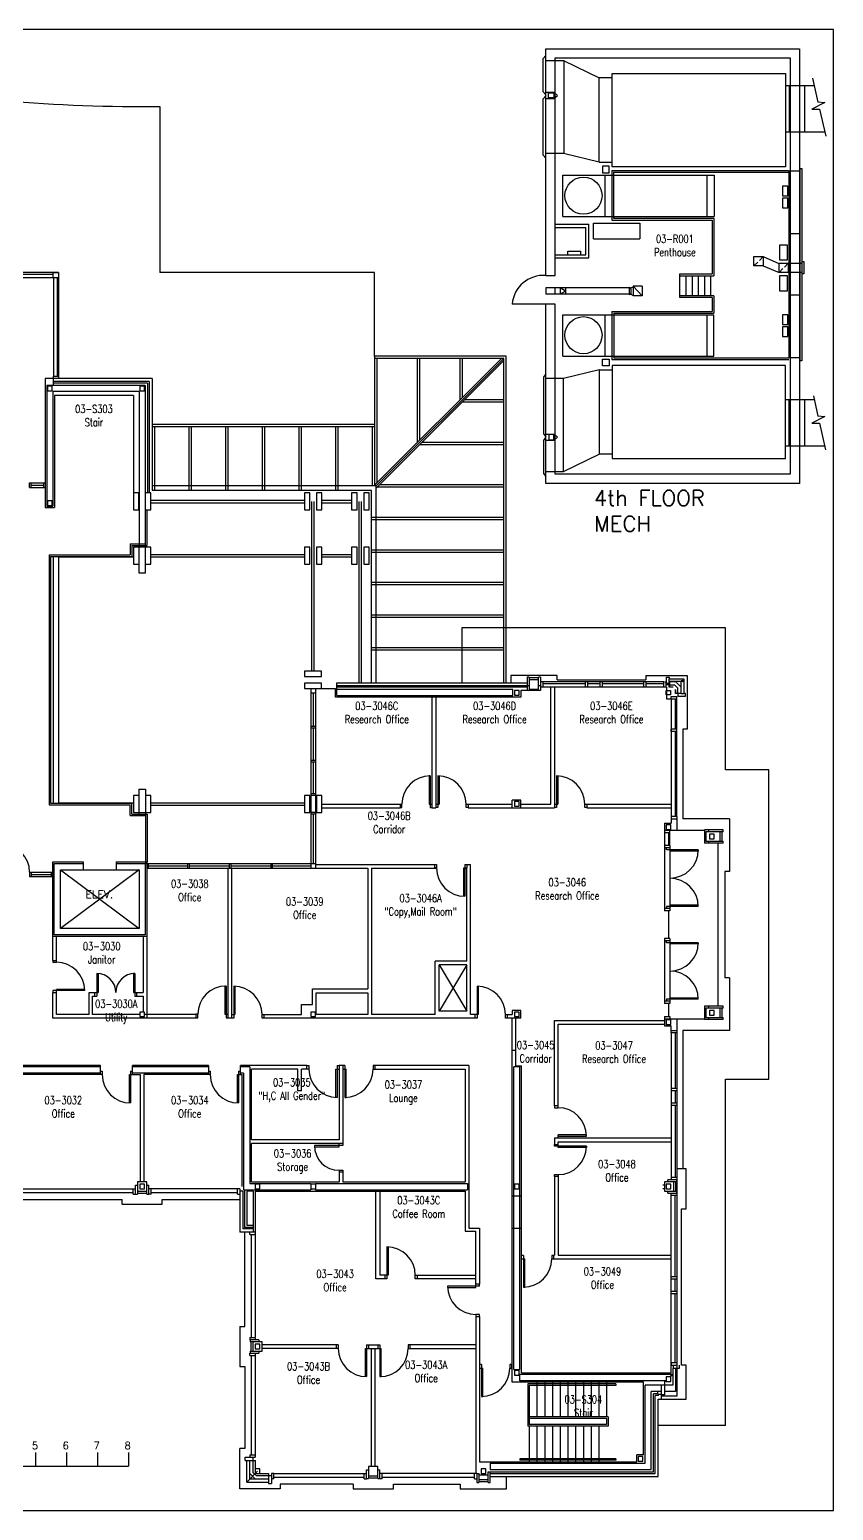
# Model space of a CAD drawing. Extents: x 11182 to 734459, y -1391328 to 152085.
# Drawn here: x 405195 to 431175, y -23176 to 24687 of the extents above; entities that cross this region are included whole.
import ezdxf
from ezdxf.enums import TextEntityAlignment as Align

# ---------------------------------------------------------------- set-up
doc = ezdxf.new("R2010")
doc.units = 0
doc.header["$LTSCALE"] = 500
doc.header["$MEASUREMENT"] = 0
doc.layers.get('0').update_dxf_attribs({"linetype": 'CONTINUOUS'})
doc.layers.add('0_Defpoints', color=106, linetype='CONTINUOUS', plot=False)
for name, color, linetype in [('0_room_data', 7, 'CONTINUOUS'), ('0_text', 7, 'CONTINUOUS'), ('1_Wall_Exist', 251, 'CONTINUOUS'), ('3_Text', 7, 'CONTINUOUS')]:
    doc.layers.add(name, color=color, linetype=linetype)
doc.styles.add('1_200', font='simplex.shx', dxfattribs={"width": 0.75, "height": 460})
doc.styles.add('ROMANS', font='romans')
doc.styles.get("Standard").update_dxf_attribs({"font": 'ROMANS', "height": 200})

# ---------------------------------------------------------------- blocks, each defined once
blk = doc.blocks.new('room_data')
at = {"layer": '3_Text', "style": '1_200', "width": 0.75}
for tag, p in [('ROOMNUM', (0, 0)), ('ROOMUSE', (0, -575))]:
    blk.add_attdef(tag, text='', height=345, dxfattribs=at).set_placement(p, align=Align.MIDDLE_CENTER)

msp = doc.modelspace()

# ---------------------------------------------------------------- linework, layer by layer
for p, q in [((405388, -21306), (405388, -21751)), ((406388, -21306), (406388, -21751)), ((407388, -21306), (407388, -21751)), ((408388, -21306), (408388, -21751)), ((400388, -21751), (408388, -21751))]:
    msp.add_line(p, q)
at = {"layer": '0_Defpoints'}
msp.add_lwpolyline([(357205, 24687), (357205, -23176), (431175, -23176), (431175, 24687)], close=True, dxfattribs=at)
at = {"layer": '1_Wall_Exist'}
for p, q in [((421879, 24070), (430079, 24070)), ((421879, 16740), (421879, 24070)), ((430079, 24070), (430079, 10020)), ((421799, 23749), (421879, 23850)), ((421799, 22676), (421799, 23749)), ((421879, 23686), (422459, 23686)), ((422179, 23770), (429779, 23770)), ((422179, 16740), (422179, 23770)), ((422457, 23686), (423604, 23132)), ((422459, 23686), (422459, 20686)), ((429779, 23770), (429779, 10320)), ((423604, 20400), (423604, 23140)), ((424022, 23132), (423604, 23132)), ((424022, 20256), (424022, 23270)), ((424022, 23270), (429626, 23270)), ((429626, 23270), (429626, 20256)), ((430501, 23119), (430675, 22347)), ((421799, 22676), (421879, 22575)), ((421799, 22449), (421879, 22549)), ((421879, 22664), (422139, 22664)), ((421968, 22646), (422136, 22646)), ((421968, 22478), (421968, 22646)), ((422136, 22646), (422136, 22478)), ((422139, 22664), (422253, 22562)), ((422139, 22460), (422253, 22562)), ((429626, 22879), (430541, 22879)), ((429751, 22879), (429751, 21379)), ((430251, 21379), (430251, 22879)), ((408832, 22199), (409402, 22199)), ((409402, 22199), (409402, 16836)), ((421799, 20632), (421799, 22449)), ((421879, 22460), (422139, 22460)), ((422136, 22478), (421968, 22478)), ((430901, 22329), (430481, 22119)), ((430481, 22119), (430731, 22119)), ((430671, 22349), (430901, 22329)), ((430728, 22113), (430926, 21240)), ((429626, 21379), (430891, 21379)), ((421879, 20533), (421799, 20632)), ((422459, 20686), (421886, 20686)), ((423604, 20400), (422457, 20686)), ((423604, 20400), (424022, 20400)), ((423929, 20272), (423711, 20272)), ((423711, 20272), (423711, 20055)), ((423929, 20055), (423929, 20272)), ((424009, 20134), (429729, 20134)), ((424009, 20134), (424009, 18532)), ((429626, 20256), (424022, 20256)), ((429735, 20126), (429735, 14089)), ((429735, 20126), (430096, 20126)), ((430096, 20195), (430096, 13980)), ((430096, 20195), (430152, 20195)), ((430152, 20195), (430152, 13980)), ((422432, 19984), (427320, 19984)), ((422432, 18648), (422432, 19984)), ((423711, 20055), (423929, 20055)), ((423795, 18648), (423795, 19984)), ((424069, 20074), (429729, 20074)), ((424069, 20074), (424069, 18592)), ((427100, 18648), (427100, 19984)), ((427320, 19984), (427320, 18648)), ((429698, 19629), (429533, 19629)), ((429533, 19629), (429533, 19316)), ((429698, 19316), (429698, 19629)), ((429533, 19316), (429698, 19316)), ((429698, 19238), (429533, 19238)), ((429533, 19238), (429533, 18924)), ((429698, 18924), (429698, 19238)), ((429533, 18924), (429698, 18924)), ((422175, 18394), (423274, 18394)), ((422175, 18294), (423174, 18294)), ((422432, 18648), (427320, 18648)), ((423174, 17407), (423174, 18294)), ((423274, 17307), (423274, 18394)), ((423423, 17927), (423423, 18427)), ((423423, 18427), (424923, 18427)), ((424009, 18532), (427256, 18532)), ((424069, 18592), (427316, 18592)), ((424923, 18427), (424923, 17927)), ((427256, 18532), (427256, 16791)), ((427316, 18592), (427316, 16731)), ((423423, 17927), (424923, 17927)), ((429687, 17723), (429437, 17723)), ((429437, 17723), (429437, 17248)), ((429687, 17248), (429687, 17723)), ((429735, 18100), (430083, 18100)), ((422175, 17407), (423174, 17407)), ((422175, 17307), (423274, 17307)), ((422592, 17407), (422592, 17529)), ((422592, 17529), (423013, 17529)), ((423013, 17407), (423013, 17529)), ((428608, 17048), (428608, 17348)), ((428608, 17348), (428908, 17348)), ((428908, 17348), (428783, 17223)), ((428908, 17348), (429416, 17131)), ((428908, 17348), (428908, 17048)), ((429437, 17248), (429687, 17248)), ((403973, 16786), (405957, 16786)), ((406132, 16841), (403977, 16841)), ((405957, 16836), (406132, 16836)), ((405957, 16661), (405957, 16836)), ((406132, 16841), (406132, 13411)), ((416344, 16836), (409402, 16836)), ((416344, 14136), (416344, 16836)), ((426213, 16027), (426213, 16791)), ((426213, 16791), (427256, 16791)), ((428733, 17173), (428608, 17048)), ((428908, 17048), (428608, 17048)), ((428908, 17048), (429418, 16838)), ((429418, 16838), (429418, 17138)), ((429418, 17138), (430168, 17138)), ((429543, 16963), (429418, 16838)), ((430168, 16838), (429418, 16838)), ((429718, 17138), (429593, 17013)), ((429718, 17138), (429718, 16838)), ((430168, 17188), (430218, 17188)), ((430168, 16788), (430168, 17188)), ((430218, 16788), (430168, 16788)), ((430218, 17188), (430218, 16788)), ((406132, 16661), (403723, 16661)), ((405963, 16661), (405963, 13482)), ((406082, 16661), (406082, 13486)), ((421877, 16740), (422179, 16740)), ((424569, 16337), (421878, 16337)), ((421879, 16336), (421879, 16134)), ((422175, 16336), (422175, 16134)), ((422511, 16236), (422344, 16337)), ((422344, 16336), (422344, 16134)), ((422513, 16336), (422513, 16134)), ((424592, 16358), (424569, 16338)), ((424569, 16337), (424569, 16137)), ((424611, 16320), (424592, 16358)), ((424629, 16338), (424611, 16320)), ((424629, 16338), (424699, 16377)), ((424629, 16337), (424629, 16137)), ((424999, 16398), (424699, 16398)), ((424699, 16398), (424699, 16078)), ((424999, 16078), (424699, 16398)), ((424999, 16398), (424999, 16078)), ((426213, 16731), (427316, 16731)), ((426414, 16087), (426414, 16731)), ((426616, 16087), (426616, 16731)), ((426817, 16087), (426817, 16731)), ((427017, 16087), (427017, 16731)), ((427218, 16087), (427218, 16731)), ((429687, 16723), (429437, 16723)), ((429437, 16723), (429437, 16248)), ((429687, 16248), (429687, 16723)), ((422179, 15817), (420793, 15817)), ((424569, 16137), (421878, 16137)), ((421879, 10020), (421879, 15817)), ((422179, 10320), (422179, 15817)), ((422511, 16236), (422344, 16136)), ((424592, 16116), (424569, 16136)), ((424611, 16154), (424592, 16116)), ((424629, 16136), (424611, 16154)), ((424629, 16137), (424699, 16098)), ((424999, 16078), (424699, 16078)), ((427316, 16087), (426213, 16087)), ((427256, 16027), (426213, 16027)), ((427256, 16027), (427256, 15577)), ((427316, 16087), (427316, 15517)), ((429437, 16248), (429687, 16248)), ((429735, 16110), (430083, 16110)), ((422432, 14136), (422432, 15472)), ((422432, 15472), (427316, 15472)), ((423795, 14136), (423795, 15472)), ((424016, 15577), (424016, 14021)), ((424016, 15577), (427256, 15577)), ((424076, 15517), (424076, 14081)), ((424076, 15517), (427316, 15517)), ((427100, 14136), (427100, 15472)), ((427316, 14136), (427316, 15472)), ((429698, 15470), (429533, 15470)), ((429533, 15470), (429533, 15156)), ((429698, 15156), (429698, 15470)), ((429533, 15156), (429698, 15156)), ((429698, 15078), (429533, 15078)), ((429533, 15078), (429533, 14764)), ((429698, 14764), (429698, 15078)), ((429533, 14764), (429698, 14764)), ((420448, 14061), (416323, 9936)), ((420594, 14136), (416344, 14136)), ((416344, 14136), (416344, 9956)), ((420519, 14061), (416344, 14061)), ((420519, 14061), (416394, 9936)), ((420519, 13990), (416394, 9865)), ((416419, 14061), (416419, 10031)), ((417732, 11344), (417732, 14061)), ((417807, 11419), (417807, 14061)), ((419107, 12719), (419107, 14061)), ((419182, 12794), (419182, 14061)), ((420519, 3580), (420519, 14061)), ((420594, 3580), (420594, 14136)), ((422432, 14136), (427316, 14136)), ((423711, 13818), (423711, 14036)), ((423711, 14036), (423929, 14036)), ((423929, 14036), (423929, 13818)), ((424016, 14021), (429740, 14021)), ((424076, 14081), (429740, 14081)), ((429735, 14089), (430083, 14089)), ((430152, 13980), (430096, 13980)), ((405700, 13411), (405700, 9236)), ((409158, 13411), (405700, 13411)), ((405957, 13486), (405957, 13186)), ((405957, 13486), (406132, 13486)), ((409158, 13411), (409158, 9786)), ((421886, 13558), (421806, 13458)), ((421806, 13458), (421806, 11625)), ((421886, 11524), (421886, 13558)), ((422457, 13405), (421886, 13405)), ((423604, 13691), (422457, 13405)), ((422457, 10405), (422457, 13405)), ((423604, 13691), (423604, 10951)), ((423604, 13691), (424022, 13691)), ((423929, 13818), (423711, 13818)), ((429626, 13835), (424022, 13835)), ((424022, 13835), (424022, 10821)), ((429626, 10821), (429626, 13835)), ((408933, 13186), (405748, 13186)), ((405748, 13186), (405748, 9286)), ((405924, 13159), (405774, 13159)), ((405774, 13159), (405774, 13009)), ((405774, 13009), (405924, 13009)), ((405924, 13009), (405924, 13159)), ((408733, 12986), (405948, 12986)), ((405948, 12986), (405948, 9286)), ((409058, 13311), (405957, 13311)), ((409008, 13261), (405957, 13261)), ((408733, 12986), (408733, 7961)), ((408907, 13159), (408757, 13159)), ((408757, 13159), (408757, 13009)), ((408757, 13009), (408907, 13009)), ((408907, 13009), (408907, 13159)), ((408933, 13186), (408933, 7961)), ((409008, 13261), (409008, 9711)), ((409058, 13311), (409058, 9711)), ((408550, 12861), (406000, 12861)), ((406000, 12861), (406000, 9236)), ((408550, 12861), (408550, 9161)), ((420519, 12648), (419177, 12648)), ((420519, 12723), (419252, 12723)), ((429626, 12729), (430555, 12729)), ((429751, 11237), (429751, 12729)), ((430251, 11229), (430251, 12729)), ((430529, 12846), (430675, 12197)), ((430901, 12179), (430481, 11969)), ((430481, 11969), (430731, 11969)), ((430671, 12199), (430901, 12179)), ((409158, 11936), (416344, 11936)), ((409158, 11861), (416344, 11861)), ((409233, 11861), (409233, 9786)), ((410344, 11861), (410344, 9786)), ((410419, 11861), (410419, 9786)), ((411529, 11861), (411529, 9786)), ((411604, 11861), (411604, 9786)), ((412714, 11861), (412714, 9786)), ((412789, 11861), (412789, 9786)), ((413899, 11861), (413899, 9786)), ((413974, 11861), (413974, 9786)), ((415084, 11861), (415084, 9786)), ((415159, 11861), (415159, 9786)), ((416269, 11861), (416269, 9956)), ((421806, 11625), (421886, 11524)), ((421806, 11398), (421886, 11499)), ((421886, 11612), (422146, 11612)), ((421886, 10241), (421886, 11499)), ((422143, 11596), (421975, 11596)), ((421975, 11596), (421975, 11428)), ((422143, 11428), (422143, 11596)), ((422146, 11612), (422259, 11511)), ((422146, 11412), (422259, 11511)), ((430728, 11963), (430922, 11105)), ((417802, 11273), (420519, 11273)), ((417877, 11348), (420519, 11348)), ((421806, 11398), (421806, 10342)), ((421886, 11412), (422146, 11412)), ((421975, 11428), (422143, 11428)), ((429626, 11229), (430894, 11229)), ((422457, 10405), (423604, 10959)), ((424022, 10959), (423604, 10959)), ((424022, 10821), (429626, 10821)), ((421806, 10342), (421886, 10241)), ((421879, 10405), (422457, 10405)), ((429779, 10320), (422179, 10320)), ((405195, 10036), (405700, 10036)), ((405195, 9886), (405195, 10036)), ((405195, 9886), (405700, 9886)), ((405245, 9886), (405245, 10037)), ((405245, 9961), (405650, 9961)), ((405650, 9886), (405650, 10036)), ((408725, 9711), (408550, 9711)), ((408725, 9161), (408725, 9711)), ((408940, 8061), (408940, 9711)), ((409115, 9711), (408940, 9711)), ((409115, 9161), (409115, 9711)), ((416394, 9936), (409156, 9936)), ((416244, 9786), (409158, 9786)), ((414250, 9711), (414075, 9711)), ((414075, 9711), (414075, 9161)), ((414250, 9161), (414250, 9711)), ((414640, 9711), (414465, 9711)), ((414465, 9711), (414465, 9161)), ((414640, 9161), (414640, 9711)), ((415779, 9711), (415604, 9711)), ((415604, 9711), (415604, 9161)), ((415779, 9161), (415779, 9711)), ((416169, 9711), (415994, 9711)), ((415994, 9711), (415994, 9161)), ((416169, 9161), (416169, 9711)), ((416244, 3580), (416244, 9786)), ((416394, 3580), (416394, 9936)), ((420519, 9898), (416427, 9898)), ((420519, 9973), (416502, 9973)), ((430079, 10020), (421879, 10020)), ((405700, 9236), (406000, 9236)), ((405748, 9286), (405948, 9286)), ((405924, 9457), (405774, 9457)), ((405774, 9457), (405774, 9307)), ((405774, 9307), (405924, 9307)), ((405924, 9307), (405924, 9457)), ((408550, 9161), (408725, 9161)), ((408940, 9161), (409115, 9161)), ((408990, 8011), (408990, 9161)), ((409115, 9476), (414075, 9476)), ((409115, 9396), (414075, 9396)), ((414075, 9161), (414250, 9161)), ((414316, 3954), (414316, 9436)), ((414396, 3954), (414396, 9436)), ((414465, 9161), (414640, 9161)), ((414640, 9476), (415604, 9476)), ((414640, 9396), (415604, 9396)), ((415604, 9161), (415779, 9161)), ((415846, 3574), (415846, 9436)), ((415926, 3574), (415926, 9436)), ((415994, 9161), (416169, 9161)), ((420519, 8919), (416244, 8919)), ((420519, 8844), (416244, 8844)), ((405825, 7711), (405825, -367)), ((405825, 7711), (408450, 7711)), ((405875, 7661), (405875, -317)), ((405875, 7661), (408500, 7661)), ((405958, 7661), (405958, -317)), ((408450, 8061), (408940, 8061)), ((408450, 8061), (408450, 7711)), ((408500, 8011), (408990, 8011)), ((408500, 8011), (408500, 7661)), ((408933, 7961), (408550, 7961)), ((408550, 7961), (408550, 7411)), ((408725, 8002), (408725, 7133)), ((408940, 7133), (408940, 8002)), ((409115, 7961), (408940, 7961)), ((409115, 7411), (409115, 7961)), ((409115, 7726), (414075, 7726)), ((414250, 7961), (414075, 7961)), ((414075, 7961), (414075, 7411)), ((414250, 7411), (414250, 7961)), ((414640, 7961), (414465, 7961)), ((414465, 7961), (414465, 7411)), ((414640, 7411), (414640, 7961)), ((414640, 7726), (415604, 7726)), ((415779, 7961), (415604, 7961)), ((415604, 7961), (415604, 7411)), ((415779, 7411), (415779, 7961)), ((416169, 7961), (415994, 7961)), ((415994, 7961), (415994, 7411)), ((416169, 7411), (416169, 7961)), ((420519, 7865), (416244, 7865)), ((420519, 7790), (416244, 7790)), ((406132, 7646), (406132, -302)), ((406132, 7646), (408550, 7646)), ((408550, 7411), (408725, 7411)), ((408940, 7411), (409115, 7411)), ((409115, 7646), (414075, 7646)), ((414075, 7411), (414250, 7411)), ((414465, 7411), (414640, 7411)), ((414640, 7646), (415604, 7646)), ((415604, 7411), (415779, 7411)), ((415994, 7411), (416169, 7411)), ((408725, 7133), (408940, 7133)), ((420519, 6811), (416244, 6811)), ((420519, 6736), (416244, 6736)), ((420519, 5757), (416244, 5757)), ((420519, 5682), (416244, 5682)), ((427692, 5353), (419165, 5353)), ((419165, 5353), (419165, 3574)), ((427692, 757), (427692, 5353)), ((420519, 4703), (416244, 4703)), ((420519, 4628), (416244, 4628)), ((414082, 3954), (414082, 3779)), ((414632, 3954), (414082, 3954)), ((414632, 3779), (414632, 3954)), ((414082, 3779), (414632, 3779)), ((414082, 3564), (414082, 3389)), ((414632, 3564), (414082, 3564)), ((414082, 3389), (415079, 3389)), ((414282, 3389), (414282, 3240)), ((414432, 3389), (414432, -2417)), ((414632, 3389), (414632, 3564)), ((415079, 3115), (415079, 3389)), ((415129, 3165), (415129, 3574)), ((415129, 3574), (421279, 3574)), ((415129, 3490), (421279, 3490)), ((415129, 3440), (421279, 3440)), ((415129, 3365), (420819, 3365)), ((422244, 3814), (420744, 3814)), ((420744, 3814), (420744, 3574)), ((420819, 3165), (420819, 3365)), ((421279, 3760), (421279, 3330)), ((421344, 3760), (421279, 3760)), ((421344, 3474), (421279, 3474)), ((421344, 3760), (421344, 3370)), ((421644, 3735), (421344, 3735)), ((421644, 3670), (421344, 3670)), ((421344, 3370), (421644, 3370)), ((421644, 3370), (421644, 3760)), ((421709, 3760), (421644, 3760)), ((421709, 3474), (421644, 3474)), ((421709, 3760), (421709, 3330)), ((425703, 3604), (421709, 3604)), ((425779, 3429), (421709, 3429)), ((421784, 3604), (421784, 3429)), ((421784, 3554), (423163, 3554)), ((422042, -347), (422042, 3429)), ((422162, 3429), (422162, -467)), ((422244, 3669), (422244, 3814)), ((422244, 3669), (425112, 3669)), ((423163, 3429), (423163, 3604)), ((423238, 3429), (423238, 3604)), ((423238, 3554), (423638, 3554)), ((423638, 3429), (423638, 3604)), ((423713, 3429), (423713, 3604)), ((423713, 3554), (425037, 3554)), ((425037, 3604), (425037, 3429)), ((425112, 3814), (426452, 3814)), ((425112, 3814), (425112, 3669)), ((425112, 3604), (425112, 3429)), ((425112, 3554), (425698, 3554)), ((425698, 3429), (425698, 3604)), ((425723, 3604), (425773, 3604)), ((425773, 3429), (425773, 3604)), ((425778, 3754), (425867, 3754)), ((425778, 3504), (425778, 3754)), ((425867, 3504), (425778, 3504)), ((425779, 3429), (425779, 3053)), ((425785, 3539), (425785, 3563)), ((425790, 3558), (425785, 3559)), ((425785, 3559), (425785, 3559)), ((425790, 3543), (425785, 3542)), ((425785, 3542), (425785, 3542)), ((425790, 3543), (425790, 3558)), ((425790, 3558), (425892, 3558)), ((425790, 3543), (425892, 3543)), ((425854, 3703), (425854, 3615)), ((425867, 3693), (425854, 3703)), ((425867, 3625), (425854, 3615)), ((425858, 3548), (425858, 3554)), ((425862, 3545), (425862, 3557)), ((425867, 3754), (425867, 3693)), ((425867, 3704), (426342, 3704)), ((425867, 3430), (425867, 3625)), ((426253, 3615), (425867, 3615)), ((425867, 3608), (425871, 3608)), ((425992, 3430), (425867, 3430)), ((425870, 3545), (425870, 3557)), ((425876, 3505), (426043, 3505)), ((425877, 3602), (425877, 3442)), ((425877, 3537), (425877, 3565)), ((425889, 3565), (425877, 3565)), ((425877, 3559), (425889, 3559)), ((425877, 3543), (425889, 3543)), ((425877, 3537), (425889, 3537)), ((425879, 3440), (425986, 3440)), ((425886, 3613), (426071, 3613)), ((425889, 3537), (425889, 3565)), ((425892, 3543), (425892, 3558)), ((425992, 3434), (425992, 3430)), ((426037, 3505), (426142, 3400)), ((426067, 3229), (426067, 3354)), ((426067, 3354), (426071, 3354)), ((426071, 3613), (426250, 3433)), ((426073, 3613), (426252, 3434)), ((426252, 3613), (426073, 3613)), ((426142, 3239), (426142, 3405)), ((426250, 3229), (426250, 3433)), ((426252, 3434), (426252, 3613)), ((426253, 3229), (426253, 3636)), ((426342, 3636), (426253, 3636)), ((426290, 3662), (426290, 3609)), ((426301, 3662), (426290, 3662)), ((426301, 3609), (426290, 3609)), ((426301, 3662), (426301, 3609)), ((426342, 3704), (426342, 3229)), ((426452, 3814), (426452, 2074)), ((414282, 3239), (414282, 1010)), ((414432, 3239), (414282, 3239)), ((414357, 3239), (414357, 2162)), ((421069, 3115), (415079, 3115)), ((415129, 3165), (420819, 3165)), ((418207, -467), (418207, 3115)), ((418327, 3115), (418327, -467)), ((421019, 3329), (420869, 3329)), ((420869, 3329), (420869, 3179)), ((420869, 3179), (421019, 3179)), ((421019, 3179), (421019, 3329)), ((421069, 3330), (421069, 3115)), ((421709, 3330), (421069, 3330)), ((425773, 3185), (425773, 3323)), ((425773, 3323), (425911, 3323)), ((425911, 3185), (425773, 3185)), ((425779, 3053), (425934, 3053)), ((425911, 3323), (425911, 3185)), ((425934, 3053), (425934, -757)), ((425937, 3060), (425937, 3135)), ((425937, 3135), (426112, 3135)), ((425937, 3060), (426112, 3060)), ((426062, 3060), (426062, 2074)), ((426246, 3229), (426067, 3229)), ((426077, 3348), (426077, 3241)), ((426079, 3239), (426240, 3239)), ((426112, 3060), (426112, 3135)), ((426114, -749), (426114, 3053)), ((426142, 3229), (426142, 3140)), ((426263, 3229), (426142, 3229)), ((426142, 3140), (426392, 3140)), ((426246, 3233), (426246, 3229)), ((426263, 3229), (426253, 3216)), ((426342, 3216), (426253, 3216)), ((426332, 3229), (426342, 3216)), ((426392, 3229), (426332, 3229)), ((426392, 3140), (426392, 3229)), ((414432, 2162), (414282, 2162)), ((414432, 2112), (414282, 2112)), ((414357, 2112), (414357, 1059)), ((426112, 2074), (425937, 2074)), ((425937, 1999), (425937, 2074)), ((426112, 1999), (425937, 1999)), ((426062, 1999), (426062, -747)), ((426112, 1999), (426112, 2074)), ((426307, 2074), (426307, -822)), ((426452, 2074), (426307, 2074)), ((414432, 1059), (414282, 1059)), ((414282, 1009), (414282, -2417)), ((414432, 1009), (414282, 1009)), ((414357, 1009), (414357, -17)), ((418105, 568), (418105, -347)), ((418145, 568), (418105, 568)), ((418145, 568), (418145, -462)), ((418390, 568), (418430, 568)), ((418390, 568), (418390, -462)), ((418430, 568), (418430, -347)), ((422225, 568), (422265, 568)), ((422225, 568), (422225, -462)), ((422265, 568), (422265, -347)), ((429092, 757), (427692, 757)), ((429092, -9242), (429092, 757)), ((408725, 138), (408940, 138)), ((408725, 138), (408725, -742)), ((408940, 138), (408940, -2267)), ((418212, 72), (418207, 72)), ((422047, 72), (422042, 72)), ((405825, -367), (408450, -367)), ((405875, -317), (408500, -317)), ((406132, -302), (408550, -302)), ((408450, -717), (408450, -367)), ((408500, -667), (408500, -317)), ((408550, -67), (408550, -617)), ((408725, -67), (408550, -67)), ((409115, -67), (408940, -67)), ((409115, -617), (409115, -67)), ((409115, -302), (414075, -302)), ((409115, -382), (414075, -382)), ((414250, -67), (414075, -67)), ((414075, -67), (414075, -617)), ((414250, -617), (414250, -67)), ((414432, -17), (414282, -17)), ((414432, -67), (414282, -67)), ((414640, -67), (414465, -67)), ((414465, -67), (414465, -617)), ((414640, -617), (414640, -67)), ((414640, -347), (417230, -347)), ((414640, -467), (417167, -467)), ((417167, -347), (417167, -462)), ((417167, -462), (417230, -462)), ((417230, -462), (417230, -347)), ((418105, -347), (418207, -347)), ((418145, -462), (418207, -462)), ((418207, -467), (418327, -467)), ((418327, -347), (418430, -347)), ((418390, -462), (418327, -462)), ((419305, -347), (420794, -347)), ((419305, -462), (419305, -347)), ((419367, -462), (419305, -462)), ((419367, -347), (419367, -462)), ((419367, -467), (422162, -467)), ((420794, -467), (420794, -217)), ((421069, -217), (420794, -217)), ((421019, -267), (420869, -267)), ((420869, -267), (420869, -417)), ((420869, -417), (421019, -417)), ((421019, -417), (421019, -267)), ((421069, -467), (421069, -217)), ((421069, -347), (422042, -347)), ((422162, -347), (422265, -347)), ((422225, -462), (422162, -462)), ((423140, -347), (425934, -347)), ((423140, -462), (423140, -347)), ((423202, -462), (423140, -462)), ((423202, -347), (423202, -462)), ((423202, -467), (425934, -467)), ((408450, -717), (408940, -717)), ((408500, -667), (408990, -667)), ((408550, -617), (408933, -617)), ((408940, -617), (409115, -617)), ((408990, -667), (408990, -2217)), ((414075, -617), (414250, -617)), ((414432, -617), (414282, -617)), ((414432, -667), (414282, -667)), ((414357, -667), (414357, -2267)), ((414465, -617), (414640, -617)), ((425937, -747), (425937, -968)), ((426112, -747), (425937, -747)), ((425937, -822), (426112, -822)), ((426112, -747), (426112, -1192)), ((427812, -822), (426307, -822)), ((427812, -822), (427812, -2522)), ((425717, -968), (425717, -3795)), ((425717, -968), (425937, -968)), ((425717, -1192), (427008, -1192)), ((425717, -1267), (425892, -1267)), ((425767, -1017), (425767, -1167)), ((425917, -1017), (425767, -1017)), ((425767, -1167), (425917, -1167)), ((425842, -1267), (425842, -1690)), ((425891, -1688), (425891, -1268)), ((425892, -1267), (425892, -1192)), ((425917, -1167), (425917, -1017)), ((427610, -1177), (427008, -1177)), ((427008, -1177), (427008, -1607)), ((427610, -1242), (427048, -1242)), ((427048, -1242), (427048, -1542)), ((427152, -1242), (427152, -1177)), ((427317, -1317), (427167, -1317)), ((427167, -1317), (427167, -1467)), ((427317, -1467), (427317, -1317)), ((427520, -1542), (427520, -1242)), ((427585, -1542), (427585, -1242)), ((427610, -1242), (427610, -1177)), ((425892, -1690), (425717, -1690)), ((425892, -1765), (425717, -1765)), ((425777, -1827), (425777, -1765)), ((426807, -1827), (425777, -1827)), ((425892, -1690), (425892, -3795)), ((426807, -1867), (425892, -1867)), ((426807, -1827), (426807, -1867)), ((427610, -1607), (427008, -1607)), ((427048, -1542), (427610, -1542)), ((427152, -1607), (427152, -1542)), ((427167, -1467), (427317, -1467)), ((427442, -1607), (427442, -6877)), ((427610, -1607), (427610, -1542)), ((405942, -5397), (405942, -2217)), ((405942, -2217), (406929, -2217)), ((405992, -4571), (405992, -2267)), ((405992, -2267), (406929, -2267)), ((406929, -2217), (406929, -2467)), ((407996, -2217), (408982, -2217)), ((407996, -2217), (407996, -2467)), ((407996, -2267), (414432, -2267)), ((408932, -2267), (408932, -4571)), ((408982, -2217), (408982, -7267)), ((409032, -2267), (409032, -2417)), ((409032, -2342), (410301, -2342)), ((410301, -2267), (410301, -2417)), ((410351, -2267), (410351, -2417)), ((410351, -2342), (411645, -2342)), ((411645, -2267), (411645, -2417)), ((411695, -2267), (411695, -2417)), ((411695, -2342), (412988, -2342)), ((412988, -2267), (412988, -2417)), ((413038, -2267), (413038, -2417)), ((413038, -2342), (414282, -2342)), ((414432, -2297), (418352, -2297)), ((418289, -2412), (418289, -2297)), ((418352, -2297), (418352, -2412)), ((419267, -2297), (419449, -2297)), ((419267, -2297), (419267, -3327)), ((419329, -2297), (419329, -2412)), ((419449, -7147), (419449, -2297)), ((405195, -2542), (405942, -2542)), ((405195, -2542), (405195, -2692)), ((405195, -2692), (405942, -2692)), ((405245, -2542), (405245, -2693)), ((405245, -2617), (405892, -2617)), ((405892, -2542), (405892, -2692)), ((406192, -2467), (408732, -4371)), ((408732, -2467), (406192, -4371)), ((406192, -2467), (408732, -2467)), ((406192, -4371), (406192, -2467)), ((408732, -2467), (408732, -4371)), ((408982, -2417), (410350, -2417)), ((410351, -2417), (413038, -2417)), ((411610, -7267), (411610, -2417)), ((411730, -7267), (411730, -2417)), ((413038, -2417), (416124, -2417)), ((416124, -2417), (416124, -6322)), ((416244, -2417), (416244, -7152)), ((416244, -2417), (418352, -2417)), ((418352, -2412), (418289, -2412)), ((419227, -3327), (419227, -2412)), ((419227, -2412), (419329, -2412)), ((419227, -2417), (419329, -2417)), ((419329, -5422), (419329, -2417)), ((427667, -2522), (427667, -5962)), ((427812, -2522), (427667, -2522)), ((419267, -3327), (419227, -3327)), ((425892, -3720), (425717, -3720)), ((425892, -3795), (425717, -3795)), ((426807, -3657), (425777, -3657)), ((425777, -3657), (425777, -3720)), ((425842, -3795), (425842, -4690)), ((426807, -3617), (425892, -3617)), ((426807, -3657), (426807, -3617)), ((408982, -4621), (405942, -4621)), ((408932, -4571), (405992, -4571)), ((406062, -5460), (406062, -4621)), ((408732, -4371), (406192, -4371)), ((408862, -4621), (408862, -6437)), ((425717, -4690), (425717, -6795)), ((425892, -4690), (425717, -4690)), ((425892, -4765), (425717, -4765)), ((425777, -4827), (425777, -4765)), ((425892, -4690), (425892, -6795)), ((426807, -4827), (425777, -4827)), ((426807, -4867), (425892, -4867)), ((426807, -4827), (426807, -4867)), ((405942, -5397), (406062, -5397)), ((405947, -5397), (405947, -5460)), ((405947, -5460), (406062, -5460)), ((418309, -7152), (418309, -5422)), ((419329, -5422), (418309, -5422)), ((418429, -5542), (419329, -7042)), ((419329, -5542), (418429, -7042)), ((418429, -7042), (418429, -5542)), ((419329, -5542), (418429, -5542)), ((419329, -7042), (419329, -5542)), ((407367, -5822), (407407, -5822)), ((407367, -5822), (407367, -6552)), ((407407, -5822), (407407, -6437)), ((408557, -5822), (408557, -6437)), ((408597, -5822), (408557, -5822)), ((408597, -5822), (408597, -6552)), ((427812, -5962), (427667, -5962)), ((427812, -5962), (427812, -7662)), ((405942, -6437), (406062, -6437)), ((405942, -7267), (405942, -6437)), ((406977, -6375), (405947, -6375)), ((405947, -6375), (405947, -6437)), ((406062, -7152), (406062, -6335)), ((406977, -6335), (406062, -6335)), ((406977, -6375), (406977, -6335)), ((407117, -7152), (407117, -6437)), ((407117, -6437), (407407, -6437)), ((407232, -7152), (407232, -6552)), ((407232, -6552), (407367, -6552)), ((407305, -6552), (407305, -6437)), ((408557, -6437), (408862, -6437)), ((408597, -6552), (408862, -6552)), ((408660, -6552), (408660, -6437)), ((408862, -6552), (408862, -7067)), ((411507, -6227), (411507, -7142)), ((411547, -6227), (411507, -6227)), ((411547, -6227), (411547, -7257)), ((411792, -6237), (411832, -6237)), ((411792, -6237), (411792, -7267)), ((411832, -6237), (411832, -7152)), ((414337, -6823), (414337, -6322)), ((414337, -6322), (416124, -6322)), ((414457, -7152), (414457, -6442)), ((414457, -6442), (416124, -6442)), ((416124, -6442), (416124, -7152)), ((419658, -6232), (419698, -6232)), ((419658, -6232), (419658, -7262)), ((419698, -6232), (419698, -7147)), ((426807, -6657), (425777, -6657)), ((425777, -6657), (425777, -6720)), ((426807, -6617), (425892, -6617)), ((426807, -6657), (426807, -6617)), ((407117, -7152), (406062, -7152)), ((408757, -7152), (407232, -7152)), ((408907, -7067), (408757, -7067)), ((408757, -7067), (408757, -7217)), ((408907, -7217), (408907, -7067)), ((410570, -7152), (408907, -7152)), ((410570, -7142), (410570, -7267)), ((410632, -7142), (410570, -7142)), ((410632, -7257), (410632, -7142)), ((411507, -7142), (411610, -7142)), ((411730, -7152), (411832, -7152)), ((412707, -7152), (413984, -7152)), ((412707, -7267), (412707, -7152)), ((412770, -7152), (412770, -7267)), ((413984, -7152), (413984, -6823)), ((413984, -6823), (414337, -6823)), ((414432, -7067), (414282, -7067)), ((414282, -7067), (414282, -7217)), ((414432, -7217), (414432, -7067)), ((416124, -7152), (414457, -7152)), ((418309, -7152), (416244, -7152)), ((419329, -7042), (418429, -7042)), ((419698, -7147), (419449, -7147)), ((419596, -7262), (419596, -7147)), ((420573, -7147), (420794, -7147)), ((420573, -7262), (420573, -7147)), ((420636, -7147), (420636, -7262)), ((421069, -7017), (420794, -7017)), ((420794, -7017), (420794, -7147)), ((421019, -7067), (420869, -7067)), ((420869, -7067), (420869, -7217)), ((421019, -7217), (421019, -7067)), ((421069, -7267), (421069, -7017)), ((425892, -6720), (425717, -6720)), ((425892, -6795), (425717, -6795)), ((425842, -6795), (425842, -7217)), ((427008, -6877), (427008, -7307)), ((427610, -6877), (427008, -6877)), ((427048, -6942), (427048, -7242)), ((427610, -6942), (427048, -6942)), ((427152, -6942), (427152, -6877)), ((427317, -7017), (427167, -7017)), ((427167, -7017), (427167, -7167)), ((427167, -7167), (427317, -7167)), ((427317, -7167), (427317, -7017)), ((427520, -7242), (427520, -6942)), ((427585, -7242), (427585, -6942)), ((427610, -6942), (427610, -6877)), ((410570, -7267), (405942, -7267)), ((408757, -7217), (408907, -7217)), ((410570, -7257), (410632, -7257)), ((411547, -7257), (411610, -7257)), ((411792, -7267), (411610, -7267)), ((419596, -7267), (412707, -7267)), ((414282, -7217), (414432, -7217)), ((419658, -7262), (419596, -7262)), ((420636, -7262), (420573, -7262)), ((421069, -7267), (420636, -7267)), ((420794, -19030), (420794, -7267)), ((420869, -7217), (421019, -7217)), ((420914, -8809), (420914, -7267)), ((422160, -10098), (422160, -7345)), ((422160, -7345), (425717, -7345)), ((422280, -7465), (425717, -7465)), ((422280, -10161), (422280, -7465)), ((425717, -7217), (425717, -7517)), ((425717, -7217), (425892, -7217)), ((425717, -7292), (427008, -7292)), ((425717, -7517), (425937, -7517)), ((425767, -7317), (425767, -7467)), ((425917, -7317), (425767, -7317)), ((425767, -7467), (425917, -7467)), ((425892, -7217), (425892, -7292)), ((425917, -7467), (425917, -7317)), ((425937, -7737), (425937, -7517)), ((426112, -7292), (426112, -18578)), ((427610, -7307), (427008, -7307)), ((427048, -7242), (427610, -7242)), ((427152, -7307), (427152, -7242)), ((427610, -7307), (427610, -7242)), ((425937, -7662), (426112, -7662)), ((426112, -7737), (425937, -7737)), ((425937, -7743), (425937, -12495)), ((426062, -7737), (426062, -9526)), ((427812, -7662), (426307, -7662)), ((426307, -7662), (426307, -12132)), ((420914, -8307), (420794, -8307)), ((407481, -8792), (403552, -8792)), ((407481, -8842), (403552, -8842)), ((407481, -9042), (403852, -9042)), ((407544, -9092), (403902, -9092)), ((407481, -9092), (407481, -8792)), ((407481, -8977), (407544, -8977)), ((407544, -8977), (407544, -9092)), ((408419, -10007), (408419, -9092)), ((408419, -9092), (408772, -9092)), ((408459, -8977), (408459, -10007)), ((408459, -8977), (408521, -8977)), ((410972, -8792), (408521, -8792)), ((408521, -9092), (408521, -8792)), ((410972, -8842), (408521, -8842)), ((410972, -9042), (408521, -9042)), ((408772, -9092), (408772, -12560)), ((408892, -9092), (408892, -12560)), ((411035, -9092), (408892, -9092)), ((410972, -8792), (410972, -9092)), ((410972, -8977), (411035, -8977)), ((411035, -8977), (411035, -9092)), ((411910, -10007), (411910, -9092)), ((411910, -9092), (412062, -9092)), ((411950, -8977), (411950, -10007)), ((411950, -8977), (412012, -8977)), ((414160, -8792), (412012, -8792)), ((412012, -9092), (412012, -8792)), ((412312, -8842), (412012, -8842)), ((412112, -9042), (412012, -9042)), ((412062, -12705), (412062, -9092)), ((412112, -9042), (412112, -12810)), ((412312, -8842), (412312, -12610)), ((413862, -8912), (412362, -8912)), ((412362, -11201), (412362, -8912)), ((413862, -9612), (413862, -8912)), ((413982, -9612), (413982, -8912)), ((414222, -8912), (413982, -8912)), ((414160, -8912), (414160, -8792)), ((414160, -8797), (414222, -8797)), ((414222, -8797), (414222, -8912)), ((415097, -9827), (415097, -8912)), ((415097, -8912), (415200, -8912)), ((415137, -8797), (415137, -9827)), ((415137, -8797), (415200, -8797)), ((415200, -8792), (415200, -11201)), ((415320, -8792), (415200, -8792)), ((415320, -8792), (415320, -11321)), ((415382, -8797), (415320, -8797)), ((415320, -8912), (415422, -8912)), ((415382, -8797), (415382, -9827)), ((415422, -9827), (415422, -8912)), ((416360, -8797), (416297, -8797)), ((416297, -8797), (416297, -8912)), ((416297, -8912), (419274, -8912)), ((419394, -8792), (416360, -8792)), ((416360, -8912), (416360, -8792)), ((419274, -8912), (419274, -12560)), ((419394, -8792), (419394, -14050)), ((420844, -18626), (420844, -8842)), ((421044, -8842), (420844, -8842)), ((420914, -8809), (421094, -8809)), ((421044, -18626), (421044, -8842)), ((421094, -18730), (421094, -8809)), ((425937, -9526), (426112, -9526)), ((427692, -20430), (427692, -9242)), ((427692, -9242), (429092, -9242)), ((408459, -10007), (408419, -10007)), ((411950, -10007), (411910, -10007)), ((413982, -9612), (413862, -9612)), ((415137, -9827), (415097, -9827)), ((415382, -9827), (415422, -9827)), ((425937, -9601), (426112, -9601)), ((425937, -10001), (426112, -10001)), ((426062, -9601), (426062, -10001)), ((422280, -10098), (422165, -10098)), ((422165, -10098), (422165, -10161)), ((422165, -10161), (422280, -10161)), ((425937, -10076), (426112, -10076)), ((426062, -10076), (426062, -12420)), ((415200, -11201), (412362, -11201)), ((415320, -11321), (412362, -11321)), ((412362, -12560), (412362, -11321)), ((414400, -11384), (414400, -11424)), ((415315, -11384), (414400, -11384)), ((414400, -11424), (415200, -11424)), ((415200, -11424), (415200, -11321)), ((415315, -11321), (415315, -11384)), ((422160, -11138), (425937, -11138)), ((422160, -11138), (422160, -11346)), ((422160, -11346), (422280, -11346)), ((422165, -11408), (422165, -11346)), ((423195, -11408), (422165, -11408)), ((423195, -11036), (422280, -11036)), ((422280, -11138), (422280, -11036)), ((422280, -11076), (423195, -11076)), ((422280, -11258), (425937, -11258)), ((422280, -11448), (422280, -11258)), ((423195, -11448), (422280, -11448)), ((423195, -11076), (423195, -11036)), ((423195, -11408), (423195, -11448)), ((415200, -12184), (415200, -12560)), ((415200, -12184), (415315, -12184)), ((415320, -12246), (415200, -12246)), ((415315, -12184), (415315, -12246)), ((415320, -12246), (415320, -12560)), ((422280, -12386), (422160, -12386)), ((422160, -12386), (422160, -14927)), ((422165, -12386), (422165, -12323)), ((422165, -12323), (422280, -12323)), ((422280, -12323), (422280, -14927)), ((426112, -12420), (425937, -12420)), ((426412, -12132), (426112, -12132)), ((426412, -13432), (426412, -12132)), ((404038, -12786), (408589, -12786)), ((408542, -12910), (404042, -12910)), ((408542, -12960), (408542, -12785)), ((408542, -12785), (408617, -12785)), ((408617, -12960), (408617, -12664)), ((408617, -12664), (408682, -12664)), ((408682, -12560), (408682, -12950)), ((408982, -12560), (408682, -12560)), ((408682, -12860), (408982, -12860)), ((408907, -12635), (408757, -12635)), ((408757, -12635), (408757, -12785)), ((408757, -12785), (408907, -12785)), ((408907, -12785), (408907, -12635)), ((408982, -12950), (408982, -12560)), ((408982, -12664), (409047, -12664)), ((409047, -12960), (409047, -12664)), ((411992, -12785), (409047, -12785)), ((409122, -12960), (409122, -12785)), ((411917, -12910), (409122, -12910)), ((411917, -12960), (411917, -12785)), ((411992, -12785), (411992, -14180)), ((412092, -12860), (411992, -12860)), ((412092, -12860), (412092, -14080)), ((412112, -12810), (414282, -12810)), ((412142, -12810), (412142, -14030)), ((412217, -12855), (412217, -13955)), ((412417, -12855), (412217, -12855)), ((412312, -12610), (414282, -12610)), ((412362, -12560), (415200, -12560)), ((412417, -12855), (412417, -14180)), ((412637, -12635), (412487, -12635)), ((412487, -12635), (412487, -12785)), ((412487, -12785), (412637, -12785)), ((412487, -12860), (419274, -12860)), ((412487, -12860), (412487, -17567)), ((412637, -12785), (412637, -12635)), ((414282, -12610), (414282, -12810)), ((414432, -12635), (414282, -12635)), ((414282, -12785), (414432, -12785)), ((414432, -12610), (419344, -12610)), ((414432, -12610), (414432, -12810)), ((414432, -12810), (419344, -12810)), ((415320, -12560), (419274, -12560)), ((416391, -15689), (416391, -12860)), ((416511, -12860), (416511, -15574)), ((419274, -12860), (419274, -14150)), ((419344, -12610), (419344, -12810)), ((421019, -12635), (420869, -12635)), ((420869, -12635), (420869, -12785)), ((420869, -12785), (421019, -12785)), ((421019, -12785), (421019, -12635)), ((425658, -12650), (425720, -12650)), ((425658, -12770), (425720, -12770)), ((426110, -12560), (425720, -12560)), ((425720, -12560), (425720, -12860)), ((425720, -12860), (426110, -12860)), ((425767, -12635), (425767, -12785)), ((425917, -12635), (425767, -12635)), ((425767, -12785), (425917, -12785)), ((425824, -12560), (425824, -12495)), ((426110, -12495), (425824, -12495)), ((425824, -12925), (425824, -12860)), ((425917, -12785), (425917, -12635)), ((426020, -12860), (426020, -12560)), ((426085, -12860), (426085, -12560)), ((426110, -12560), (426110, -12495)), ((426110, -12925), (426110, -12860)), ((404402, -13125), (408182, -13125)), ((408182, -13280), (408182, -13125)), ((408182, -13280), (409482, -13280)), ((408542, -12960), (408617, -12960)), ((408617, -12950), (408682, -12950)), ((408682, -12925), (408982, -12925)), ((408982, -12950), (409047, -12950)), ((409122, -12960), (409047, -12960)), ((409482, -13125), (411992, -13125)), ((409482, -13280), (409482, -13125)), ((411917, -12960), (411992, -12960)), ((420794, -13010), (421094, -13010)), ((425824, -12925), (426110, -12925)), ((425935, -18730), (425935, -12989)), ((425937, -13000), (425937, -12925)), ((426112, -13000), (425937, -13000)), ((426062, -15620), (426062, -13000)), ((426267, -18480), (426267, -13432)), ((426267, -13432), (426412, -13432)), ((412487, -14180), (411992, -14180)), ((412417, -14080), (412092, -14080)), ((412417, -14030), (412142, -14030)), ((412147, -17230), (412147, -14180)), ((412217, -13955), (412417, -13955)), ((412312, -14255), (412312, -14180)), ((412312, -14255), (412487, -14255)), ((412362, -17590), (412362, -14255)), ((419274, -14150), (419617, -14150)), ((419394, -14050), (419737, -14050)), ((419617, -15968), (419617, -14150)), ((419737, -14050), (419737, -15866)), ((420794, -14050), (421094, -14050)), ((416745, -14659), (416785, -14659)), ((416745, -14659), (416745, -15689)), ((416785, -14659), (416785, -15574)), ((421157, -14932), (421094, -14932)), ((421094, -15047), (421197, -15047)), ((421157, -14932), (421157, -15962)), ((421197, -15962), (421197, -15047)), ((422134, -14932), (422072, -14932)), ((422072, -14932), (422072, -15047)), ((422072, -15047), (425935, -15047)), ((422134, -14927), (422160, -14927)), ((422134, -15047), (422134, -14932)), ((422280, -14927), (425935, -14927)), ((416745, -15689), (416391, -15689)), ((416785, -15574), (416511, -15574)), ((416683, -15689), (416683, -15574)), ((417660, -15574), (419617, -15574)), ((417660, -15689), (417660, -15574)), ((419617, -15689), (417660, -15689)), ((417723, -15574), (417723, -15689)), ((425937, -15620), (426112, -15620)), ((425937, -15695), (425937, -15620)), ((425937, -15695), (426112, -15695)), ((426062, -16095), (426062, -15695)), ((419732, -15928), (418702, -15928)), ((418702, -15928), (418702, -15968)), ((418702, -15968), (419617, -15968)), ((419737, -15866), (419617, -15866)), ((419732, -15928), (419732, -15866)), ((421157, -15962), (421197, -15962)), ((425937, -16095), (426112, -16095)), ((425937, -16170), (425937, -16095)), ((425937, -16170), (426112, -16170)), ((426062, -18405), (426062, -16170)), ((411992, -17230), (412147, -17230)), ((411992, -17230), (411992, -18530)), ((419617, -16843), (419617, -21985)), ((419732, -16843), (419617, -16843)), ((419617, -16906), (419737, -16906)), ((419732, -16906), (419732, -16843)), ((419737, -16906), (419737, -21605)), ((412312, -17590), (412487, -17590)), ((412312, -17590), (412312, -17665)), ((412322, -17665), (412322, -17730)), ((412608, -17665), (412322, -17665)), ((412487, -17590), (412487, -17665)), ((412608, -17665), (412608, -17730)), ((412312, -18170), (412312, -18095)), ((412312, -18170), (412487, -18170)), ((412712, -17730), (412322, -17730)), ((412322, -18030), (412322, -18095)), ((412322, -18030), (412712, -18030)), ((412322, -18095), (412608, -18095)), ((412347, -17730), (412347, -18030)), ((412362, -21385), (412362, -18170)), ((412412, -17730), (412412, -18030)), ((412637, -17805), (412487, -17805)), ((412487, -17805), (412487, -17955)), ((412487, -17955), (412637, -17955)), ((412487, -18095), (412487, -21460)), ((412608, -18030), (412608, -18095)), ((412637, -17955), (412637, -17805)), ((412712, -18030), (412712, -17730)), ((415172, -17823), (412712, -17823)), ((415172, -17938), (412712, -17938)), ((415110, -17938), (415110, -17823)), ((415172, -17823), (415172, -17938)), ((416047, -18853), (416047, -17938)), ((416047, -17938), (416557, -17938)), ((416087, -17823), (416087, -18853)), ((416087, -17823), (416517, -17823)), ((416150, -17823), (416150, -17938)), ((416242, -21760), (416242, -17938)), ((416362, -21760), (416362, -17938)), ((416455, -17823), (416455, -17938)), ((416517, -17823), (416517, -18853)), ((416557, -18853), (416557, -17938)), ((419617, -17823), (417432, -17823)), ((417432, -17823), (417432, -17938)), ((417432, -17938), (419617, -17938)), ((417495, -17938), (417495, -17823)), ((411992, -18530), (412147, -18530)), ((412147, -18530), (412147, -21180)), ((419800, -18465), (419737, -18465)), ((419737, -18580), (419840, -18580)), ((419800, -18465), (419800, -19495)), ((419840, -19495), (419840, -18580)), ((420777, -18465), (420715, -18465)), ((420715, -18465), (420715, -18580)), ((420715, -18580), (420777, -18580)), ((420777, -18580), (420777, -18465)), ((420844, -18626), (421044, -18626)), ((420869, -18655), (420869, -18805)), ((421019, -18655), (420869, -18655)), ((421019, -18805), (421019, -18655)), ((425937, -18405), (425937, -18480)), ((426112, -18405), (425937, -18405)), ((425937, -18480), (426112, -18480)), ((425987, -18578), (425987, -19130)), ((425987, -18578), (425999, -18580)), ((425999, -18480), (425999, -18580)), ((425999, -18580), (426199, -18580)), ((426069, -18580), (426069, -19330)), ((426119, -18580), (426119, -19480)), ((426199, -18580), (426199, -18480)), ((426412, -18480), (426267, -18480)), ((426412, -19580), (426412, -18480)), ((416087, -18853), (416047, -18853)), ((416517, -18853), (416557, -18853)), ((425037, -19030), (420794, -19030)), ((420869, -18805), (421019, -18805)), ((425987, -18780), (421044, -18780)), ((421044, -18988), (421044, -18780)), ((425767, -18988), (421044, -18988)), ((421094, -18730), (425935, -18730)), ((424144, -19088), (421294, -19088)), ((421294, -19088), (421294, -20451)), ((424144, -19138), (421344, -19138)), ((421344, -19138), (421344, -20401)), ((421594, -19030), (421594, -20151)), ((421844, -19030), (421844, -20151)), ((422094, -19030), (422094, -20151)), ((422344, -19030), (422344, -20151)), ((422594, -19030), (422594, -20151)), ((422844, -19030), (422844, -20151)), ((423094, -19030), (423094, -20151)), ((423344, -19030), (423344, -20151)), ((423594, -19030), (423594, -20151)), ((423844, -19030), (423844, -20151)), ((424144, -19088), (424144, -19138)), ((425037, -21385), (425037, -19030)), ((425087, -21655), (425087, -19130)), ((425987, -19130), (425087, -19130)), ((425617, -19580), (425617, -19130)), ((425717, -19004), (425767, -19005)), ((425717, -19004), (425717, -19445)), ((425767, -18855), (425767, -19005)), ((425917, -18855), (425767, -18855)), ((425767, -19005), (425917, -19005)), ((425917, -18821), (425987, -18821)), ((425917, -19005), (425917, -18821)), ((419800, -19495), (419840, -19495)), ((425287, -21855), (425287, -19330)), ((425617, -19330), (425287, -19330)), ((425362, -21930), (425362, -19405)), ((425504, -19405), (425362, -19405)), ((425412, -21980), (425412, -19459)), ((425517, -19459), (425412, -19459)), ((425504, -19405), (425504, -19330)), ((425512, -22080), (425512, -19580)), ((425512, -19580), (426412, -19580)), ((425517, -19424), (425617, -19424)), ((425517, -19459), (425517, -19424)), ((425717, -19445), (425617, -19445)), ((426119, -19480), (425617, -19480)), ((426069, -19330), (425717, -19330)), ((423894, -20451), (421294, -20451)), ((423894, -20151), (421344, -20151)), ((423844, -20201), (421344, -20201)), ((423844, -20401), (421344, -20401)), ((421344, -20451), (421344, -21605)), ((421594, -20451), (421594, -21605)), ((421844, -20451), (421844, -21605)), ((422094, -20451), (422094, -21605)), ((422344, -20451), (422344, -21605)), ((422594, -20451), (422594, -21605)), ((422844, -20451), (422844, -21605)), ((423094, -20451), (423094, -21605)), ((423344, -20451), (423344, -21605)), ((423594, -20451), (423594, -21605)), ((423844, -20201), (423844, -20401)), ((423894, -20151), (423894, -20451)), ((427692, -20430), (425512, -20430)), ((411992, -22480), (411992, -21180)), ((412147, -21180), (411992, -21180)), ((412162, -21560), (412162, -21460)), ((412162, -21460), (412487, -21460)), ((412312, -21385), (412312, -21460)), ((412312, -21385), (412487, -21385)), ((412412, -21460), (412412, -21948)), ((424144, -21505), (421044, -21505)), ((421044, -21505), (421044, -21555)), ((424144, -21505), (424144, -21555)), ((425037, -21385), (424817, -21385)), ((424817, -21605), (424817, -21385)), ((425017, -21435), (424867, -21435)), ((424867, -21435), (424867, -21585)), ((425017, -21585), (425017, -21435)), ((412162, -21560), (412492, -21560)), ((412212, -22260), (412212, -21560)), ((412212, -22260), (412562, -21910)), ((412312, -22160), (412312, -21560)), ((412483, -22160), (412312, -21989)), ((412524, -22060), (412412, -21948)), ((412637, -21835), (412487, -21835)), ((412487, -21835), (412487, -21985)), ((412487, -21985), (412637, -21985)), ((412492, -21980), (412492, -21560)), ((412492, -21980), (412912, -21980)), ((412637, -21985), (412637, -21835)), ((412912, -21980), (412912, -22310)), ((413012, -21985), (413012, -22310)), ((413087, -21985), (413012, -21985)), ((413082, -21988), (416014, -21988)), ((413087, -22160), (413087, -21985)), ((416012, -21985), (416087, -21985)), ((416012, -22160), (416012, -21985)), ((416087, -21864), (416152, -21864)), ((416087, -22160), (416087, -21864)), ((416452, -21760), (416152, -21760)), ((416152, -21760), (416152, -22150)), ((416452, -22150), (416452, -21760)), ((416452, -21864), (416517, -21864)), ((416517, -22160), (416517, -21864)), ((419647, -21985), (416517, -21985)), ((416592, -22160), (416592, -21985)), ((419572, -22160), (419572, -21985)), ((419647, -21984), (419712, -21984)), ((419647, -21984), (419647, -22270)), ((419712, -21984), (419712, -22270)), ((419737, -21605), (424817, -21605)), ((419937, -21835), (419787, -21835)), ((419787, -21835), (419787, -21985)), ((419787, -21985), (419937, -21985)), ((419937, -21985), (419937, -21835)), ((420012, -21930), (425362, -21930)), ((420012, -22270), (420012, -21930)), ((420077, -21655), (425087, -21655)), ((420077, -21655), (420077, -21855)), ((420077, -21855), (425287, -21855)), ((420077, -22270), (420077, -21930)), ((420077, -21980), (425412, -21980)), ((424144, -21555), (421044, -21555)), ((424867, -21585), (425017, -21585)), ((413292, -22480), (411992, -22480)), ((412212, -22260), (412912, -22260)), ((412312, -22160), (412912, -22160)), ((413012, -22060), (412524, -22060)), ((412912, -22310), (413012, -22310)), ((413087, -22160), (413012, -22160)), ((416012, -22110), (413087, -22110)), ((415652, -22325), (413292, -22325)), ((413292, -22325), (413292, -22480)), ((415652, -22325), (415652, -22480)), ((415652, -22480), (416952, -22480)), ((416012, -22160), (416087, -22160)), ((416087, -22150), (416152, -22150)), ((416152, -22060), (416452, -22060)), ((416152, -22125), (416452, -22125)), ((416452, -22150), (416517, -22150)), ((416592, -22160), (416517, -22160)), ((419572, -22110), (416592, -22110)), ((416952, -22325), (419112, -22325)), ((416952, -22480), (416952, -22325)), ((419112, -22325), (419112, -22480)), ((419112, -22480), (420612, -22480)), ((419572, -22160), (419647, -22160)), ((419647, -22270), (419712, -22270)), ((419712, -22029), (420012, -22029)), ((419712, -22180), (420012, -22180)), ((419712, -22245), (420012, -22245)), ((420012, -22270), (420077, -22270)), ((420077, -22080), (425512, -22080)), ((420612, -22480), (420612, -22080))]:
    msp.add_line(p, q, dxfattribs=at)
for centre in [(423097, 19321), (423097, 14809)]:
    msp.add_circle(centre, 600, dxfattribs=at)
for centre, radius, start, end in [((408832, 72199), 50000, 258.3156, 270), ((421802, 15729), 1013, 85.7349, 175.0222), ((425793, 3551), 14.4, 123.5062, 236.4938), ((425871, 3602), 6, 0, 90), ((425879, 3442), 2, 180, 270), ((425868, 3571), 22.2, 327.9627, 344.8201), ((425875, 3551), 14.1, 324.6207, 35.3793), ((425868, 3531), 22.2, 15.1799, 32.0373), ((425986, 3434), 6, 0, 90), ((426071, 3348), 6, 0, 90), ((426079, 3241), 2, 180, 270), ((426240, 3233), 6, 0, 90), ((418145, -347), 915, 90, 180), ((418390, -347), 915, 0, 90), ((422225, -347), 915, 0, 90), ((404309, -2542), 886, 0, 90), ((425892, -1827), 915, 270, 0), ((419267, -2412), 915, 180, 270), ((425892, -3657), 915, 0, 90), ((425892, -4827), 915, 270, 0), ((406062, -6375), 915, 0, 90), ((425892, -6657), 915, 0, 90), ((407367, -6437), 615, 0, 90), ((408597, -6437), 615, 90, 180), ((411547, -7142), 915, 90, 180), ((411792, -7152), 915, 0, 90), ((419658, -7147), 915, 0, 90), ((408459, -9092), 915, 180, 270), ((411950, -9092), 915, 180, 270), ((415137, -8912), 915, 180, 270), ((415382, -8912), 915, 270, 0), ((422280, -11076), 915, 0, 90), ((415200, -11384), 800, 180, 270), ((422280, -11408), 915, 270, 0), ((416745, -15574), 915, 0, 90), ((421157, -15047), 915, 270, 0), ((419617, -15928), 915, 180, 270), ((416087, -17938), 915, 180, 270), ((416517, -17938), 915, 270, 0), ((419800, -18580), 915, 270, 0)]:
    msp.add_arc(centre, radius, start, end, dxfattribs=at)

# ---------------------------------------------------------------- block references
at = {"layer": '0_room_data', "xscale": 0.75, "yscale": 0.75, "zscale": 0.75}
for p, values in [((426052, 17924), {'ROOMNUM': '03-R001', 'ROOMUSE': 'Penthouse'}), ((407274, 12425), {'ROOMNUM': '03-S303', 'ROOMUSE': 'Stair'}), ((416416, 2828), {'ROOMNUM': '03-3046C', 'ROOMUSE': 'Research Office'}), ((420224, 2828), {'ROOMNUM': '03-3046D', 'ROOMUSE': 'Research Office'}), ((424000, 2828), {'ROOMNUM': '03-3046E', 'ROOMUSE': 'Research Office'}), ((416818, -724), {'ROOMNUM': '03-3046B', 'ROOMUSE': 'Corridor'}), ((410372, -2921), {'ROOMNUM': '03-3038', 'ROOMUSE': 'Office'}), ((422575, -2875), {'ROOMNUM': '03-3046', 'ROOMUSE': 'Research Office'}), ((417833, -3387), {'ROOMNUM': '03-3046A', 'ROOMUSE': '"Copy,Mail Room"'}), ((414087, -3496), {'ROOMNUM': '03-3039', 'ROOMUSE': 'Office'}), ((407525, -4941), {'ROOMNUM': '03-3030', 'ROOMUSE': 'Janitor'}), ((407996, -6803), {'ROOMNUM': '03-3030A', 'ROOMUSE': 'Utility'}), ((421552, -8135), {'ROOMNUM': '03-3045', 'ROOMUSE': 'Corridor'}), ((424085, -8150), {'ROOMNUM': '03-3047', 'ROOMUSE': 'Research Office'}), ((413669, -9341), {'ROOMNUM': '03-3035', 'ROOMUSE': '"H,C All Gender"'}), ((417278, -9415), {'ROOMNUM': '03-3037', 'ROOMUSE': 'Lounge'}), ((406284, -9919), {'ROOMNUM': '03-3032', 'ROOMUSE': 'Office'}), ((410372, -9919), {'ROOMNUM': '03-3034', 'ROOMUSE': 'Office'}), ((413697, -11637), {'ROOMNUM': '03-3036', 'ROOMUSE': 'Storage'}), ((424179, -11982), {'ROOMNUM': '03-3048', 'ROOMUSE': 'Office'}), ((417774, -13154), {'ROOMNUM': '03-3043C', 'ROOMUSE': 'Coffee Room'}), ((415069, -15532), {'ROOMNUM': '03-3043', 'ROOMUSE': 'Office'}), ((423712, -15452), {'ROOMNUM': '03-3049', 'ROOMUSE': 'Office'}), ((414211, -18521), {'ROOMNUM': '03-3043B', 'ROOMUSE': 'Office'}), ((418014, -18470), {'ROOMNUM': '03-3043A', 'ROOMUSE': 'Office'}), ((423094, -19591), {'ROOMNUM': '03-S304', 'ROOMUSE': 'Stair'})]:
    msp.add_blockref('room_data', p, dxfattribs=at).add_auto_attribs(values)

# ---------------------------------------------------------------- texts
at = {"layer": '0_text'}
for s, p in [('5', (405365, -21080)), ('6', (406365, -21080)), ('7', (407365, -21080)), ('8', (408365, -21080))]:
    msp.add_text(s, height=231, rotation=0, dxfattribs=at).set_placement(p, align=Align.MIDDLE_CENTER)
at = {"layer": '0_text', "insert": (423439, 9797), "char_height": 500, "width": 14476.96, "attachment_point": 1, "rotation": 0}
msp.add_mtext('4th FLOOR\\PMECH', dxfattribs=at)
at = {"layer": '1_Wall_Exist', "style": 'ROMANS'}
msp.add_text('ELEV.', height=250, dxfattribs=at).set_placement((407001, -3392))

doc.saveas('drawing.dxf')
